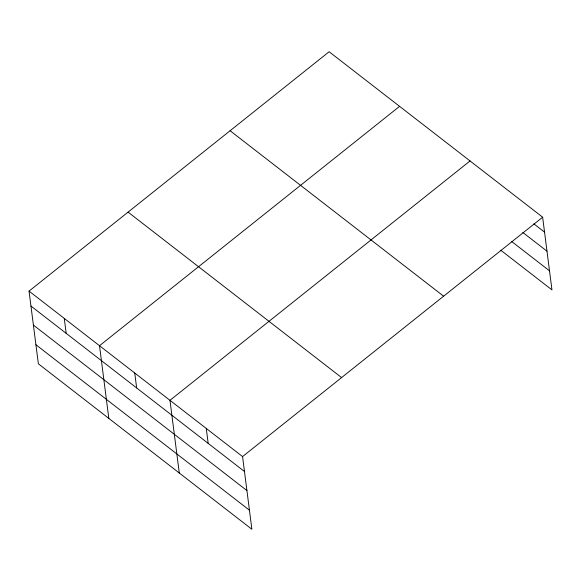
<?xml version="1.0" encoding="UTF-8"?>
<svg xmlns="http://www.w3.org/2000/svg" width="581" height="581" viewBox="0 0 581 581"><rect width="100%" height="100%" fill="white"/><g stroke="black" fill="none" stroke-linecap="round" stroke-linejoin="round"><path stroke-width="0.87" d="M29.05 291.117L242.567 456.579L251.878 529.255L38.361 363.8L29.05 291.117L329.122 51.745L542.639 217.2L551.95 289.883L500.706 250.171M399.583 106.345L99.511 345.724L108.821 418.4M470.044 160.944L169.972 400.324L179.282 472.999M242.567 456.579L542.639 217.2M533.874 223.859L544.55 232.131M522.791 232.436L546.997 251.188M511.788 241.594L549.51 270.826M230.098 130.74L443.615 296.194M128.074 212.123L341.592 377.585M30.96 306.049L244.485 471.511M33.407 325.106L246.925 490.567M35.92 344.744L249.438 510.198M206.27 428.451L208.187 443.383M134.741 373.024L136.658 387.955M64.28 318.424L66.19 333.356"/></g></svg>
